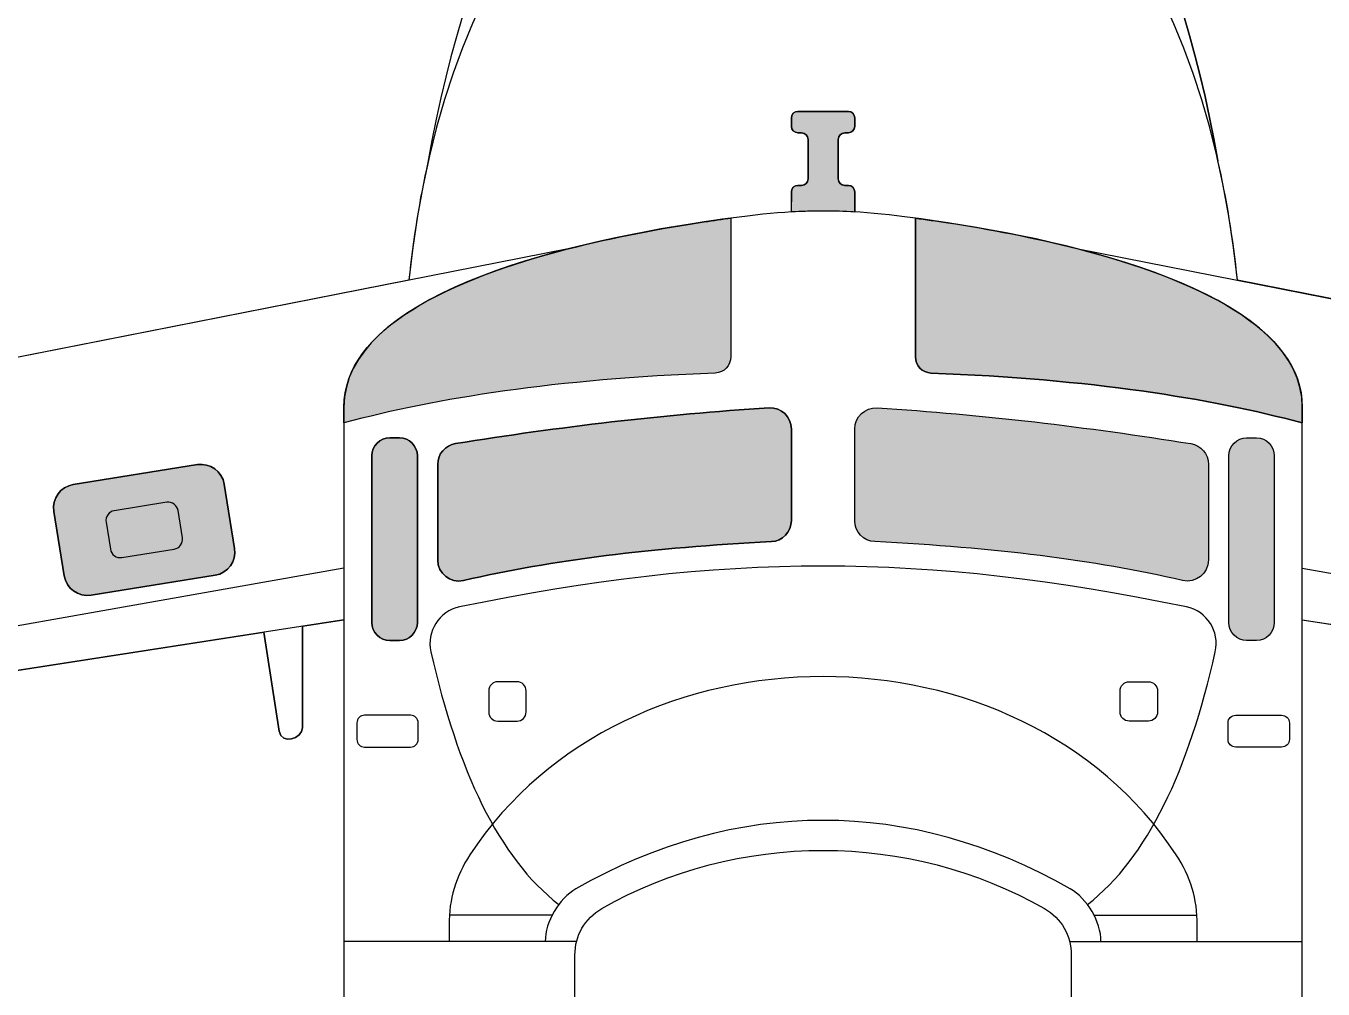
# Model space of a CAD drawing. Extents: x 65 to 351, y 40 to 244.
# Drawn here: x 252.7 to 265.45, y 200.02 to 209.49 of the extents above; entities that cross this region are included whole.
import ezdxf

# ---------------------------------------------------------------- set-up
doc = ezdxf.new("R2010")
doc.units = 0
doc.header["$MEASUREMENT"] = 0
doc.layers.add('4-VIEW', color=7, linetype='CONTINUOUS')
doc.layers.add('SOLIDS', color=7, linetype='CONTINUOUS')

msp = doc.modelspace()

# ---------------------------------------------------------------- hatches: boundary and pattern name
at = {"layer": 'SOLIDS'}
h = msp.add_hatch(color=252, dxfattribs=at)
edge = h.paths.add_edge_path()
edge.add_spline(control_points=[(260.224, 207.858), (260.224, 207.858), (260.224, 207.66), (260.224, 207.66), (260.437, 207.673), (260.636, 207.673), (260.847, 207.66), (260.847, 207.66), (260.847, 207.858), (260.847, 207.858), (260.847, 207.893), (260.819, 207.922), (260.784, 207.922), (260.784, 207.922), (260.748, 207.922), (260.748, 207.922), (260.712, 207.922), (260.684, 207.95), (260.684, 207.986), (260.684, 207.986), (260.684, 208.374), (260.684, 208.374), (260.684, 208.409), (260.712, 208.438), (260.748, 208.438), (260.748, 208.438), (260.784, 208.438), (260.784, 208.438), (260.819, 208.438), (260.847, 208.467), (260.847, 208.502), (260.847, 208.502), (260.847, 208.585), (260.847, 208.585), (260.847, 208.62), (260.819, 208.649), (260.784, 208.649), (260.784, 208.649), (260.288, 208.649), (260.288, 208.649), (260.253, 208.649), (260.224, 208.62), (260.224, 208.585), (260.224, 208.585), (260.224, 208.502), (260.224, 208.502), (260.224, 208.467), (260.253, 208.438), (260.288, 208.438), (260.288, 208.438), (260.324, 208.438), (260.324, 208.438), (260.359, 208.438), (260.388, 208.409), (260.388, 208.374), (260.388, 208.374), (260.388, 207.986), (260.388, 207.986), (260.388, 207.95), (260.359, 207.922), (260.324, 207.922), (260.324, 207.922), (260.288, 207.922), (260.288, 207.922), (260.253, 207.922), (260.224, 207.893), (260.224, 207.858)], knot_values=[0, 0, 0, 0, 1, 1, 1, 2, 2, 2, 3, 3, 3, 4, 4, 4, 5, 5, 5, 6, 6, 6, 7, 7, 7, 8, 8, 8, 9, 9, 9, 10, 10, 10, 11, 11, 11, 12, 12, 12, 13, 13, 13, 14, 14, 14, 15, 15, 15, 16, 16, 16, 17, 17, 17, 18, 18, 18, 19, 19, 19, 20, 20, 20, 21, 21, 21, 22, 22, 22, 22], degree=3, periodic=1)
h = msp.add_hatch(color=254, dxfattribs=at)
edge = h.paths.add_edge_path()
edge.add_spline(control_points=[(258.027, 207.297), (256.884, 207.003), (255.825, 206.517), (255.825, 205.742), (255.825, 205.742), (255.825, 205.588), (255.825, 205.588), (256.752, 205.832), (257.895, 206.016), (259.476, 206.077), (259.561, 206.081), (259.629, 206.151), (259.629, 206.237), (259.629, 206.237), (259.629, 207.6), (259.629, 207.6), (259.546, 207.589), (259.459, 207.576), (259.367, 207.563), (258.949, 207.5), (258.482, 207.414), (258.029, 207.297), (258.029, 207.297), (258.027, 207.297), (258.027, 207.297)], knot_values=[0, 0, 0, 0, 1, 1, 1, 2, 2, 2, 3, 3, 3, 4, 4, 4, 5, 5, 5, 6, 6, 6, 7, 7, 7, 8, 8, 8, 8], degree=3, periodic=1)
h = msp.add_hatch(color=254, dxfattribs=at)
edge = h.paths.add_edge_path()
edge.add_spline(control_points=[(261.443, 207.599), (261.443, 207.599), (261.443, 206.237), (261.443, 206.237), (261.443, 206.151), (261.511, 206.081), (261.596, 206.077), (263.177, 206.016), (264.32, 205.832), (265.247, 205.588), (265.247, 205.588), (265.247, 205.742), (265.247, 205.742), (265.247, 206.517), (264.186, 207.003), (263.043, 207.297), (262.61, 207.408), (262.166, 207.492), (261.763, 207.554), (261.649, 207.571), (261.543, 207.586), (261.443, 207.599)], knot_values=[0, 0, 0, 0, 1, 1, 1, 2, 2, 2, 3, 3, 3, 4, 4, 4, 5, 5, 5, 6, 6, 6, 7, 7, 7, 7], degree=3, periodic=1)
h = msp.add_hatch(color=254, dxfattribs=at)
edge = h.paths.add_edge_path()
edge.add_spline(control_points=[(256.922, 205.384), (256.821, 205.368), (256.747, 205.282), (256.747, 205.179), (256.747, 205.179), (256.747, 204.24), (256.747, 204.24), (256.747, 204.106), (256.871, 204.008), (257.001, 204.038), (257.876, 204.242), (258.853, 204.36), (260.028, 204.42), (260.137, 204.426), (260.224, 204.517), (260.224, 204.627), (260.224, 204.627), (260.224, 205.526), (260.224, 205.526), (260.224, 205.647), (260.125, 205.741), (260.004, 205.734), (258.965, 205.671), (257.939, 205.546), (256.922, 205.384)], knot_values=[0, 0, 0, 0, 1, 1, 1, 2, 2, 2, 3, 3, 3, 4, 4, 4, 5, 5, 5, 6, 6, 6, 7, 7, 7, 8, 8, 8, 8], degree=3, periodic=1)
h = msp.add_hatch(color=254, dxfattribs=at)
edge = h.paths.add_edge_path()
edge.add_spline(control_points=[(260.847, 205.526), (260.847, 205.526), (260.847, 204.627), (260.847, 204.627), (260.847, 204.517), (260.934, 204.426), (261.044, 204.42), (262.219, 204.36), (263.196, 204.242), (264.07, 204.038), (264.201, 204.008), (264.324, 204.106), (264.324, 204.24), (264.324, 204.24), (264.324, 205.179), (264.324, 205.179), (264.324, 205.282), (264.251, 205.368), (264.15, 205.384), (263.132, 205.546), (262.107, 205.671), (261.067, 205.734), (260.947, 205.741), (260.847, 205.647), (260.847, 205.526)], knot_values=[0, 0, 0, 0, 1, 1, 1, 2, 2, 2, 3, 3, 3, 4, 4, 4, 5, 5, 5, 6, 6, 6, 7, 7, 7, 8, 8, 8, 8], degree=3, periodic=1)
h = msp.add_hatch(color=254, dxfattribs=at)
edge = h.paths.add_edge_path()
edge.add_spline(control_points=[(256.099, 205.265), (256.099, 205.265), (256.099, 203.624), (256.099, 203.624), (256.099, 203.528), (256.178, 203.449), (256.275, 203.449), (256.275, 203.449), (256.372, 203.449), (256.372, 203.449), (256.468, 203.449), (256.547, 203.528), (256.547, 203.624), (256.547, 203.624), (256.547, 205.265), (256.547, 205.265), (256.547, 205.362), (256.468, 205.44), (256.372, 205.44), (256.372, 205.44), (256.275, 205.44), (256.275, 205.44), (256.178, 205.44), (256.099, 205.362), (256.099, 205.265)], knot_values=[0, 0, 0, 0, 1, 1, 1, 2, 2, 2, 3, 3, 3, 4, 4, 4, 5, 5, 5, 6, 6, 6, 7, 7, 7, 8, 8, 8, 8], degree=3, periodic=1)
h = msp.add_hatch(color=254, dxfattribs=at)
edge = h.paths.add_edge_path()
edge.add_spline(control_points=[(264.525, 205.265), (264.525, 205.265), (264.525, 203.624), (264.525, 203.624), (264.525, 203.528), (264.603, 203.449), (264.7, 203.449), (264.7, 203.449), (264.797, 203.449), (264.797, 203.449), (264.894, 203.449), (264.972, 203.528), (264.972, 203.624), (264.972, 203.624), (264.972, 205.265), (264.972, 205.265), (264.972, 205.362), (264.894, 205.44), (264.797, 205.44), (264.797, 205.44), (264.7, 205.44), (264.7, 205.44), (264.603, 205.44), (264.525, 205.362), (264.525, 205.265)], knot_values=[0, 0, 0, 0, 1, 1, 1, 2, 2, 2, 3, 3, 3, 4, 4, 4, 5, 5, 5, 6, 6, 6, 7, 7, 7, 8, 8, 8, 8], degree=3, periodic=1)
h = msp.add_hatch(color=252, dxfattribs=at)
edge = h.paths.add_edge_path()
edge.add_spline(control_points=[(253.164, 204.982), (253.038, 204.961), (252.953, 204.843), (252.973, 204.718), (252.973, 204.718), (253.074, 204.085), (253.074, 204.085), (253.095, 203.96), (253.213, 203.874), (253.339, 203.894), (253.339, 203.894), (254.559, 204.09), (254.559, 204.09), (254.684, 204.11), (254.77, 204.229), (254.75, 204.353), (254.75, 204.353), (254.648, 204.986), (254.648, 204.986), (254.628, 205.112), (254.509, 205.197), (254.384, 205.177), (254.384, 205.177), (253.164, 204.982), (253.164, 204.982)], knot_values=[0, 0, 0, 0, 1, 1, 1, 2, 2, 2, 3, 3, 3, 4, 4, 4, 5, 5, 5, 6, 6, 6, 7, 7, 7, 8, 8, 8, 8], degree=3, periodic=1)

# ---------------------------------------------------------------- linework, layer by layer
at = {"layer": '4-VIEW', "color": 250}
for points in [[(258.029, 207.297), (249.197, 205.559)], [(263.043, 207.297), (271.875, 205.559)], [(255.825, 204.158), (249.86, 203.103)], [(265.247, 204.158), (271.212, 203.103)], [(255.825, 203.652), (249.859, 202.727)], [(265.247, 203.652), (271.213, 202.727)], [(257.872, 200.749), (256.861, 200.749)], [(263.2, 200.749), (264.211, 200.749)], [(258.111, 200.491), (255.825, 200.491)], [(262.959, 200.491), (265.247, 200.491)]]:
    msp.add_lwpolyline(points, dxfattribs=at)
for points, knots in [([(259.536, 216.109), (259.536, 216.109), (259.479, 213.573), (259.479, 213.573), (259.476, 213.414), (259.407, 213.278), (259.281, 213.181), (257.949, 212.153), (257.058, 210.459), (256.65, 208.148)], [0, 0, 0, 0, 1, 1, 1, 2, 2, 2, 3, 3, 3, 3]), ([(261.536, 216.109), (261.536, 216.109), (261.592, 213.573), (261.592, 213.573), (261.596, 213.414), (261.664, 213.278), (261.791, 213.181), (263.122, 212.153), (264.011, 210.474), (264.418, 208.163)], [0, 0, 0, 0, 1, 1, 1, 2, 2, 2, 3, 3, 3, 3]), ([(260.847, 207.669), (260.847, 207.669), (260.847, 207.858), (260.847, 207.858), (260.847, 207.893), (260.819, 207.922), (260.784, 207.922), (260.784, 207.922), (260.748, 207.922), (260.748, 207.922), (260.712, 207.922), (260.684, 207.95), (260.684, 207.986), (260.684, 207.986), (260.684, 208.374), (260.684, 208.374), (260.684, 208.409), (260.712, 208.438), (260.748, 208.438), (260.748, 208.438), (260.784, 208.438), (260.784, 208.438), (260.819, 208.438), (260.847, 208.467), (260.847, 208.502), (260.847, 208.502), (260.847, 208.585), (260.847, 208.585), (260.847, 208.62), (260.819, 208.649), (260.784, 208.649), (260.784, 208.649), (260.288, 208.649), (260.288, 208.649), (260.253, 208.649), (260.224, 208.62), (260.224, 208.585), (260.224, 208.585), (260.224, 208.502), (260.224, 208.502), (260.224, 208.467), (260.253, 208.438), (260.288, 208.438), (260.288, 208.438), (260.324, 208.438), (260.324, 208.438), (260.359, 208.438), (260.388, 208.409), (260.388, 208.374), (260.388, 208.374), (260.388, 207.986), (260.388, 207.986), (260.388, 207.95), (260.359, 207.922), (260.324, 207.922), (260.324, 207.922), (260.288, 207.922), (260.288, 207.922), (260.253, 207.922), (260.224, 207.893), (260.224, 207.858), (260.224, 207.858), (260.223, 207.66), (260.223, 207.66)], [0, 0, 0, 0, 1, 1, 1, 2, 2, 2, 3, 3, 3, 4, 4, 4, 5, 5, 5, 6, 6, 6, 7, 7, 7, 8, 8, 8, 9, 9, 9, 10, 10, 10, 11, 11, 11, 12, 12, 12, 13, 13, 13, 14, 14, 14, 15, 15, 15, 16, 16, 16, 17, 17, 17, 18, 18, 18, 19, 19, 19, 20, 20, 20, 21, 21, 21, 21]), ([(261.288, 196.082), (261.288, 196.082), (263.177, 196.082), (263.177, 196.082), (264.317, 196.082), (265.247, 197.012), (265.247, 198.152), (265.247, 198.152), (265.247, 205.742), (265.247, 205.742), (265.247, 206.811), (263.231, 207.329), (261.763, 207.554), (260.778, 207.704), (260.349, 207.709), (259.367, 207.563), (257.894, 207.343), (255.825, 206.825), (255.825, 205.742), (255.825, 205.742), (255.825, 198.152), (255.825, 198.152), (255.825, 197.012), (256.754, 196.082), (257.895, 196.082), (257.895, 196.082), (259.784, 196.082), (259.784, 196.082)], [0, 0, 0, 0, 1, 1, 1, 2, 2, 2, 3, 3, 3, 4, 4, 4, 5, 5, 5, 6, 6, 6, 7, 7, 7, 8, 8, 8, 9, 9, 9, 9]), ([(259.629, 207.599), (259.629, 207.599), (259.629, 206.237), (259.629, 206.237), (259.629, 206.151), (259.561, 206.081), (259.476, 206.077), (257.895, 206.016), (256.752, 205.832), (255.825, 205.588)], [0, 0, 0, 0, 1, 1, 1, 2, 2, 2, 3, 3, 3, 3]), ([(261.443, 207.599), (261.443, 207.599), (261.443, 206.237), (261.443, 206.237), (261.443, 206.151), (261.511, 206.081), (261.596, 206.077), (263.177, 206.016), (264.32, 205.832), (265.247, 205.588)], [0, 0, 0, 0, 1, 1, 1, 2, 2, 2, 3, 3, 3, 3]), ([(260.028, 204.42), (258.853, 204.361), (257.876, 204.242), (257.001, 204.038), (256.871, 204.008), (256.747, 204.106), (256.747, 204.24), (256.747, 204.24), (256.747, 205.18), (256.747, 205.18), (256.747, 205.282), (256.821, 205.368), (256.922, 205.384), (257.939, 205.546), (258.965, 205.671), (260.004, 205.734), (260.125, 205.741), (260.224, 205.647), (260.224, 205.527), (260.224, 205.527), (260.224, 204.627), (260.224, 204.627), (260.224, 204.517), (260.137, 204.426), (260.028, 204.42), (260.028, 204.42), (260.028, 204.42), (260.028, 204.42)], [0, 0, 0, 0, 1, 1, 1, 2, 2, 2, 3, 3, 3, 4, 4, 4, 5, 5, 5, 6, 6, 6, 7, 7, 7, 8, 8, 8, 9, 9, 9, 9]), ([(261.044, 204.42), (262.219, 204.361), (263.196, 204.242), (264.07, 204.038), (264.201, 204.008), (264.324, 204.106), (264.324, 204.24), (264.324, 204.24), (264.324, 205.18), (264.324, 205.18), (264.324, 205.282), (264.251, 205.368), (264.15, 205.384), (263.132, 205.546), (262.107, 205.671), (261.067, 205.734), (260.947, 205.741), (260.847, 205.647), (260.847, 205.527), (260.847, 205.527), (260.847, 204.627), (260.847, 204.627), (260.847, 204.517), (260.934, 204.426), (261.044, 204.42), (261.044, 204.42), (261.044, 204.42), (261.044, 204.42)], [0, 0, 0, 0, 1, 1, 1, 2, 2, 2, 3, 3, 3, 4, 4, 4, 5, 5, 5, 6, 6, 6, 7, 7, 7, 8, 8, 8, 9, 9, 9, 9]), ([(256.372, 203.449), (256.372, 203.449), (256.275, 203.449), (256.275, 203.449), (256.178, 203.449), (256.099, 203.528), (256.099, 203.624), (256.099, 203.624), (256.099, 205.265), (256.099, 205.265), (256.099, 205.362), (256.178, 205.44), (256.275, 205.44), (256.275, 205.44), (256.372, 205.44), (256.372, 205.44), (256.468, 205.44), (256.547, 205.362), (256.547, 205.265), (256.547, 205.265), (256.547, 203.624), (256.547, 203.624), (256.547, 203.528), (256.468, 203.449), (256.372, 203.449), (256.372, 203.449), (256.372, 203.449), (256.372, 203.449)], [0, 0, 0, 0, 1, 1, 1, 2, 2, 2, 3, 3, 3, 4, 4, 4, 5, 5, 5, 6, 6, 6, 7, 7, 7, 8, 8, 8, 9, 9, 9, 9]), ([(264.7, 203.449), (264.7, 203.449), (264.797, 203.449), (264.797, 203.449), (264.894, 203.449), (264.972, 203.528), (264.972, 203.624), (264.972, 203.624), (264.972, 205.265), (264.972, 205.265), (264.972, 205.362), (264.894, 205.44), (264.797, 205.44), (264.797, 205.44), (264.7, 205.44), (264.7, 205.44), (264.603, 205.44), (264.525, 205.362), (264.525, 205.265), (264.525, 205.265), (264.525, 203.624), (264.525, 203.624), (264.525, 203.528), (264.603, 203.449), (264.7, 203.449), (264.7, 203.449), (264.7, 203.449), (264.7, 203.449)], [0, 0, 0, 0, 1, 1, 1, 2, 2, 2, 3, 3, 3, 4, 4, 4, 5, 5, 5, 6, 6, 6, 7, 7, 7, 8, 8, 8, 9, 9, 9, 9]), ([(254.559, 204.09), (254.559, 204.09), (253.339, 203.894), (253.339, 203.894), (253.213, 203.874), (253.095, 203.96), (253.074, 204.085), (253.074, 204.085), (252.973, 204.718), (252.973, 204.718), (252.953, 204.843), (253.038, 204.961), (253.164, 204.982), (253.164, 204.982), (254.384, 205.177), (254.384, 205.177), (254.509, 205.197), (254.628, 205.112), (254.648, 204.986), (254.648, 204.986), (254.75, 204.353), (254.75, 204.353), (254.77, 204.229), (254.684, 204.11), (254.559, 204.09), (254.559, 204.09), (254.559, 204.09), (254.559, 204.09)], [0, 0, 0, 0, 1, 1, 1, 2, 2, 2, 3, 3, 3, 4, 4, 4, 5, 5, 5, 6, 6, 6, 7, 7, 7, 8, 8, 8, 9, 9, 9, 9]), ([(254.156, 204.347), (254.156, 204.347), (253.64, 204.264), (253.64, 204.264), (253.588, 204.256), (253.537, 204.292), (253.529, 204.345), (253.529, 204.345), (253.486, 204.613), (253.486, 204.613), (253.477, 204.665), (253.514, 204.716), (253.566, 204.724), (253.566, 204.724), (254.083, 204.807), (254.083, 204.807), (254.135, 204.815), (254.185, 204.779), (254.194, 204.726), (254.194, 204.726), (254.237, 204.459), (254.237, 204.459), (254.245, 204.406), (254.209, 204.356), (254.156, 204.347), (254.156, 204.347), (254.156, 204.347), (254.156, 204.347)], [0, 0, 0, 0, 1, 1, 1, 2, 2, 2, 3, 3, 3, 4, 4, 4, 5, 5, 5, 6, 6, 6, 7, 7, 7, 8, 8, 8, 9, 9, 9, 9]), ([(263.135, 200.854), (263.727, 201.312), (264.13, 202.174), (264.392, 203.338), (264.437, 203.539), (264.311, 203.735), (264.109, 203.778), (261.548, 204.313), (259.524, 204.313), (256.962, 203.778), (256.76, 203.735), (256.634, 203.539), (256.68, 203.338), (256.942, 202.174), (257.346, 201.312), (257.937, 200.854)], [0, 0, 0, 0, 1, 1, 1, 2, 2, 2, 3, 3, 3, 4, 4, 4, 5, 5, 5, 5]), ([(264.215, 200.491), (264.215, 200.491), (264.215, 200.651), (264.215, 200.651), (264.215, 200.908), (264.148, 201.128), (264.007, 201.343), (262.471, 203.678), (258.601, 203.678), (257.064, 201.343), (256.924, 201.128), (256.858, 200.908), (256.858, 200.651), (256.858, 200.651), (256.858, 200.491), (256.858, 200.491)], [0, 0, 0, 0, 1, 1, 1, 2, 2, 2, 3, 3, 3, 4, 4, 4, 5, 5, 5, 5]), ([(255.416, 203.589), (255.416, 203.589), (255.416, 202.591), (255.416, 202.591), (255.416, 202.483), (255.209, 202.419), (255.188, 202.558), (255.188, 202.558), (255.037, 203.53), (255.037, 203.53)], [0, 0, 0, 0, 1, 1, 1, 2, 2, 2, 3, 3, 3, 3]), ([(257.527, 202.656), (257.527, 202.656), (257.337, 202.656), (257.337, 202.656), (257.288, 202.656), (257.248, 202.696), (257.248, 202.746), (257.248, 202.746), (257.248, 202.954), (257.248, 202.954), (257.248, 203.003), (257.288, 203.043), (257.337, 203.043), (257.337, 203.043), (257.527, 203.043), (257.527, 203.043), (257.576, 203.043), (257.616, 203.003), (257.616, 202.954), (257.616, 202.954), (257.616, 202.746), (257.616, 202.746), (257.616, 202.696), (257.576, 202.656), (257.527, 202.656), (257.527, 202.656), (257.527, 202.656), (257.527, 202.656)], [0, 0, 0, 0, 1, 1, 1, 2, 2, 2, 3, 3, 3, 4, 4, 4, 5, 5, 5, 6, 6, 6, 7, 7, 7, 8, 8, 8, 9, 9, 9, 9]), ([(263.545, 202.656), (263.545, 202.656), (263.734, 202.656), (263.734, 202.656), (263.784, 202.656), (263.824, 202.696), (263.824, 202.746), (263.824, 202.746), (263.824, 202.954), (263.824, 202.954), (263.824, 203.003), (263.784, 203.043), (263.734, 203.043), (263.734, 203.043), (263.545, 203.043), (263.545, 203.043), (263.496, 203.043), (263.455, 203.003), (263.455, 202.954), (263.455, 202.954), (263.455, 202.746), (263.455, 202.746), (263.455, 202.696), (263.496, 202.656), (263.545, 202.656), (263.545, 202.656), (263.545, 202.656), (263.545, 202.656)], [0, 0, 0, 0, 1, 1, 1, 2, 2, 2, 3, 3, 3, 4, 4, 4, 5, 5, 5, 6, 6, 6, 7, 7, 7, 8, 8, 8, 9, 9, 9, 9]), ([(256.479, 202.401), (256.479, 202.401), (256.028, 202.401), (256.028, 202.401), (255.986, 202.401), (255.952, 202.435), (255.952, 202.477), (255.952, 202.477), (255.952, 202.638), (255.952, 202.638), (255.952, 202.68), (255.986, 202.714), (256.028, 202.714), (256.028, 202.714), (256.479, 202.714), (256.479, 202.714), (256.52, 202.714), (256.555, 202.68), (256.555, 202.638), (256.555, 202.638), (256.555, 202.477), (256.555, 202.477), (256.555, 202.435), (256.52, 202.401), (256.479, 202.401), (256.479, 202.401), (256.479, 202.401), (256.479, 202.401)], [0, 0, 0, 0, 1, 1, 1, 2, 2, 2, 3, 3, 3, 4, 4, 4, 5, 5, 5, 6, 6, 6, 7, 7, 7, 8, 8, 8, 9, 9, 9, 9]), ([(264.593, 202.401), (264.593, 202.401), (265.044, 202.401), (265.044, 202.401), (265.086, 202.401), (265.12, 202.435), (265.12, 202.477), (265.12, 202.477), (265.12, 202.638), (265.12, 202.638), (265.12, 202.68), (265.086, 202.714), (265.044, 202.714), (265.044, 202.714), (264.593, 202.714), (264.593, 202.714), (264.551, 202.714), (264.517, 202.68), (264.517, 202.638), (264.517, 202.638), (264.517, 202.477), (264.517, 202.477), (264.517, 202.435), (264.551, 202.401), (264.593, 202.401), (264.593, 202.401), (264.593, 202.401), (264.593, 202.401)], [0, 0, 0, 0, 1, 1, 1, 2, 2, 2, 3, 3, 3, 4, 4, 4, 5, 5, 5, 6, 6, 6, 7, 7, 7, 8, 8, 8, 9, 9, 9, 9]), ([(263.268, 200.491), (263.268, 200.684), (263.134, 200.912), (262.966, 201.008), (261.396, 201.905), (259.676, 201.905), (258.106, 201.008), (257.938, 200.912), (257.804, 200.684), (257.804, 200.491)], [0, 0, 0, 0, 1, 1, 1, 2, 2, 2, 3, 3, 3, 3]), ([(262.727, 197.986), (262.887, 198.085), (262.976, 198.246), (262.976, 198.433), (262.976, 198.433), (262.976, 200.357), (262.976, 200.357), (262.976, 200.551), (262.879, 200.718), (262.711, 200.814), (261.377, 201.576), (259.694, 201.576), (258.36, 200.814), (258.193, 200.718), (258.096, 200.551), (258.096, 200.357), (258.096, 200.357), (258.096, 198.433), (258.096, 198.433), (258.096, 198.246), (258.185, 198.085), (258.345, 197.986), (259.586, 197.218), (261.486, 197.218), (262.727, 197.986), (262.727, 197.986), (262.727, 197.986), (262.727, 197.986)], [0, 0, 0, 0, 1, 1, 1, 2, 2, 2, 3, 3, 3, 4, 4, 4, 5, 5, 5, 6, 6, 6, 7, 7, 7, 8, 8, 8, 9, 9, 9, 9])]:
    msp.add_open_spline(points, degree=3, knots=knots, dxfattribs=at)
msp.add_open_spline([(264.61, 206.989), (263.887, 213.94), (257.186, 213.956), (256.463, 206.989)], degree=3, dxfattribs=at)
at = {"layer": 'SOLIDS'}
for points, knots in [([(234.885, 205.977), (234.885, 205.977), (242.568, 205.283), (242.568, 205.283), (242.565, 205.532), (243.14, 205.742), (244.305, 205.784), (244.394, 206.085), (244.553, 206.355), (244.764, 206.576), (244.995, 206.818), (245.288, 207.001), (245.617, 207.099), (245.792, 207.151), (245.977, 207.179), (246.169, 207.179), (246.169, 207.179), (246.995, 207.179), (246.995, 207.179), (247.171, 207.179), (247.34, 207.156), (247.5, 207.114), (248.19, 206.931), (248.704, 206.378), (248.867, 205.68), (248.867, 205.68), (249.775, 206.52), (249.775, 206.52), (249.816, 206.558), (249.877, 206.5), (249.844, 206.455), (249.844, 206.455), (249.197, 205.559), (249.197, 205.559), (249.197, 205.559), (256.463, 206.989), (256.463, 206.989), (256.505, 207.399), (256.569, 207.786), (256.65, 208.148), (257.058, 210.459), (257.949, 212.153), (259.281, 213.181), (259.375, 213.254), (259.438, 213.349), (259.465, 213.459), (259.473, 213.495), (259.478, 213.533), (259.479, 213.573), (259.479, 213.573), (259.491, 214.106), (259.491, 214.106), (259.491, 214.106), (259.536, 216.108), (259.536, 216.108), (259.457, 216.072), (259.366, 216.052), (259.263, 216.055), (259.263, 216.055), (240.129, 216.483), (240.129, 216.483), (240.129, 216.483), (239.739, 216.492), (239.739, 216.492), (238.958, 216.51), (238.945, 217.342), (239.75, 217.36), (239.75, 217.36), (240.129, 217.369), (240.129, 217.369), (240.129, 217.369), (259.305, 217.799), (259.305, 217.799), (259.405, 217.801), (259.495, 217.776), (259.573, 217.73), (259.573, 217.73), (259.588, 218.415), (259.588, 218.415), (259.588, 218.415), (259.639, 220.67), (259.639, 220.67), (259.639, 220.67), (259.822, 228.867), (259.822, 228.867), (259.822, 228.867), (259.857, 230.426), (259.857, 230.426), (259.857, 230.426), (259.885, 231.677), (259.885, 231.677), (259.891, 231.94), (259.953, 232.274), (260.124, 232.5), (260.199, 232.6), (260.283, 232.668), (260.369, 232.706), (260.369, 232.706), (260.369, 233.183), (260.369, 233.183), (260.369, 233.236), (260.412, 233.279), (260.465, 233.279), (260.465, 233.279), (260.607, 233.279), (260.607, 233.279), (260.659, 233.279), (260.703, 233.236), (260.703, 233.183), (260.703, 233.183), (260.703, 232.705), (260.703, 232.705), (260.805, 232.661), (260.901, 232.575), (260.981, 232.452), (261.127, 232.228), (261.181, 231.922), (261.187, 231.677), (261.187, 231.677), (261.214, 230.426), (261.214, 230.426), (261.214, 230.426), (261.249, 228.867), (261.249, 228.867), (261.249, 228.867), (261.433, 220.67), (261.433, 220.67), (261.433, 220.67), (261.483, 218.415), (261.483, 218.415), (261.483, 218.415), (261.499, 217.73), (261.499, 217.73), (261.577, 217.776), (261.666, 217.801), (261.767, 217.799), (261.767, 217.799), (280.942, 217.369), (280.942, 217.369), (280.942, 217.369), (281.322, 217.36), (281.322, 217.36), (282.127, 217.342), (282.114, 216.51), (281.332, 216.492), (281.332, 216.492), (280.942, 216.483), (280.942, 216.483), (280.942, 216.483), (261.809, 216.055), (261.809, 216.055), (261.706, 216.052), (261.615, 216.072), (261.536, 216.109), (261.536, 216.109), (261.581, 214.106), (261.581, 214.106), (261.581, 214.106), (261.592, 213.573), (261.592, 213.573), (261.593, 213.533), (261.598, 213.495), (261.607, 213.459), (261.634, 213.349), (261.696, 213.254), (261.791, 213.181), (263.122, 212.153), (264.011, 210.474), (264.418, 208.163), (264.502, 207.796), (264.566, 207.405), (264.61, 206.989), (264.61, 206.989), (271.875, 205.559), (271.875, 205.559), (271.875, 205.559), (271.228, 206.455), (271.228, 206.455), (271.195, 206.5), (271.256, 206.558), (271.297, 206.52), (271.297, 206.52), (272.205, 205.68), (272.205, 205.68), (272.368, 206.379), (272.882, 206.931), (273.572, 207.114), (273.732, 207.156), (273.901, 207.179), (274.077, 207.179), (274.077, 207.179), (274.902, 207.179), (274.902, 207.179), (275.094, 207.179), (275.279, 207.151), (275.455, 207.099), (275.784, 207.001), (276.077, 206.818), (276.308, 206.576), (276.519, 206.355), (276.678, 206.085), (276.767, 205.784), (277.932, 205.742), (278.506, 205.532), (278.504, 205.283), (278.504, 205.283), (286.187, 205.977), (286.187, 205.977), (286.187, 205.977), (286.071, 207.091), (286.071, 207.091), (286.064, 207.165), (286.119, 207.232), (286.192, 207.239), (286.192, 207.239), (286.237, 207.244), (286.237, 207.244), (286.312, 207.252), (286.378, 207.197), (286.386, 207.123), (286.386, 207.123), (286.502, 206.005), (286.502, 206.005), (286.502, 206.005), (316.579, 208.719), (316.579, 208.719), (316.579, 208.719), (317.171, 208.773), (317.171, 208.773), (319.009, 208.939), (319.14, 207.928), (317.276, 207.689), (317.276, 207.689), (316.72, 207.618), (316.72, 207.618), (316.72, 207.618), (316.587, 207.601), (316.587, 207.601), (316.587, 207.601), (316.719, 206.417), (316.719, 206.417), (316.726, 206.364), (316.686, 206.316), (316.633, 206.311), (316.633, 206.311), (316.564, 206.306), (316.564, 206.306), (316.513, 206.301), (316.467, 206.338), (316.461, 206.389), (316.461, 206.389), (316.312, 207.566), (316.312, 207.566), (316.312, 207.566), (306.59, 206.322), (306.59, 206.322), (306.59, 206.322), (306.754, 205.091), (306.754, 205.091), (306.762, 205.038), (306.721, 204.989), (306.667, 204.985), (306.667, 204.985), (306.598, 204.979), (306.598, 204.979), (306.547, 204.975), (306.503, 205.012), (306.496, 205.063), (306.496, 205.063), (306.315, 206.287), (306.315, 206.287), (306.315, 206.287), (300.285, 205.516), (300.285, 205.516), (300.285, 205.516), (300.449, 204.094), (300.449, 204.094), (300.456, 204.04), (300.416, 203.992), (300.361, 203.988), (300.361, 203.988), (300.293, 203.982), (300.293, 203.982), (300.242, 203.978), (300.197, 204.014), (300.19, 204.065), (300.19, 204.065), (300.01, 205.481), (300.01, 205.481), (300.01, 205.481), (292.007, 204.457), (292.007, 204.457), (292.007, 204.457), (292.171, 203.035), (292.171, 203.035), (292.177, 202.981), (292.138, 202.933), (292.083, 202.929), (292.083, 202.929), (292.015, 202.923), (292.015, 202.923), (291.964, 202.919), (291.919, 202.956), (291.913, 203.006), (291.913, 203.006), (291.731, 204.422), (291.731, 204.422), (291.731, 204.422), (287.001, 203.818), (287.001, 203.818), (287.001, 203.818), (287.165, 202.315), (287.165, 202.315), (287.171, 202.261), (287.132, 202.213), (287.078, 202.209), (287.078, 202.209), (287.01, 202.203), (287.01, 202.203), (286.959, 202.199), (286.914, 202.236), (286.907, 202.287), (286.907, 202.287), (286.767, 203.243), (286.767, 203.243), (286.747, 203.202), (286.707, 203.172), (286.658, 203.167), (286.658, 203.167), (286.614, 203.162), (286.614, 203.162), (286.54, 203.154), (286.473, 203.208), (286.465, 203.283), (286.465, 203.283), (286.418, 203.743), (286.418, 203.743), (286.418, 203.743), (278.705, 202.756), (278.705, 202.756), (278.705, 202.756), (278.869, 201.334), (278.869, 201.334), (278.875, 201.28), (278.836, 201.232), (278.781, 201.228), (278.781, 201.228), (278.713, 201.222), (278.713, 201.222), (278.662, 201.218), (278.617, 201.255), (278.61, 201.305), (278.61, 201.305), (278.43, 202.721), (278.43, 202.721), (278.43, 202.721), (278.334, 202.709), (278.334, 202.709), (278.343, 202.576), (278.063, 202.425), (277.406, 202.295), (277.347, 201.836), (277.193, 201.405), (276.956, 201.03), (276.956, 201.03), (277.858, 199.861), (277.858, 199.861), (277.891, 199.817), (277.828, 199.757), (277.789, 199.795), (277.789, 199.795), (276.777, 200.778), (276.777, 200.778), (276.743, 200.734), (276.707, 200.692), (276.67, 200.651), (276.545, 200.51), (276.405, 200.382), (276.251, 200.267), (276.566, 199.304), (276.467, 198.66), (276.127, 198.202), (276.092, 198.154), (276.024, 198.149), (275.982, 198.191), (275.982, 198.191), (275.921, 198.252), (275.921, 198.252), (275.896, 198.279), (275.886, 198.315), (275.898, 198.35), (275.89, 198.977), (275.843, 199.551), (275.652, 199.925), (275.322, 199.786), (274.95, 199.699), (274.541, 199.677), (274.541, 199.677), (273.712, 199.727), (273.712, 199.727), (273.228, 199.815), (272.812, 200.005), (272.465, 200.266), (272.273, 199.892), (272.332, 199.311), (272.324, 198.684), (272.335, 198.649), (272.326, 198.613), (272.3, 198.587), (272.3, 198.587), (272.239, 198.526), (272.239, 198.526), (272.197, 198.484), (272.129, 198.489), (272.094, 198.536), (271.754, 198.994), (271.627, 199.809), (271.943, 200.773), (271.917, 200.805), (271.892, 200.837), (271.867, 200.87), (271.471, 201.405), (271.25, 202.063), (271.213, 202.727), (271.213, 202.727), (266.035, 203.53), (266.035, 203.53), (266.035, 203.53), (265.884, 202.558), (265.884, 202.558), (265.862, 202.419), (265.655, 202.483), (265.655, 202.591), (265.655, 202.591), (265.655, 203.589), (265.655, 203.589), (265.655, 203.589), (265.247, 203.652), (265.247, 203.652), (265.247, 203.652), (265.247, 200.491), (265.247, 200.491), (265.247, 200.491), (265.247, 199.395), (265.247, 199.395), (265.247, 199.395), (265.247, 198.152), (265.247, 198.152), (265.247, 197.938), (265.214, 197.731), (265.154, 197.537), (265.154, 197.537), (265.154, 196.873), (265.154, 196.873), (265.154, 196.803), (265.097, 196.745), (265.027, 196.745), (265.027, 196.745), (264.694, 196.745), (264.694, 196.745), (264.315, 196.338), (263.775, 196.082), (263.177, 196.082), (263.177, 196.082), (262.952, 196.082), (262.952, 196.082), (262.952, 196.082), (261.288, 196.082), (261.288, 196.082), (261.288, 196.082), (261.288, 195.107), (261.288, 195.107), (261.288, 194.923), (261.138, 194.772), (260.954, 194.772), (260.954, 194.772), (260.888, 194.772), (260.888, 194.772), (260.888, 194.772), (260.888, 194.221), (260.888, 194.221), (260.888, 194.15), (260.83, 194.093), (260.76, 194.093), (260.76, 194.093), (260.76, 193.44), (260.76, 193.44), (260.76, 193.44), (260.946, 193.44), (260.946, 193.44), (260.946, 193.44), (260.946, 194.04), (260.946, 194.04), (260.946, 194.249), (261.116, 194.419), (261.325, 194.419), (261.325, 194.419), (261.546, 194.419), (261.546, 194.419), (261.755, 194.419), (261.926, 194.249), (261.926, 194.04), (261.926, 194.04), (261.926, 192.007), (261.926, 192.007), (261.926, 191.798), (261.755, 191.627), (261.546, 191.627), (261.546, 191.627), (261.325, 191.627), (261.325, 191.627), (261.116, 191.627), (260.946, 191.798), (260.946, 192.007), (260.946, 192.007), (260.946, 192.781), (260.946, 192.781), (260.946, 192.781), (260.126, 192.781), (260.126, 192.781), (260.126, 192.781), (260.126, 192.007), (260.126, 192.007), (260.126, 191.798), (259.955, 191.627), (259.746, 191.627), (259.746, 191.627), (259.526, 191.627), (259.526, 191.627), (259.317, 191.627), (259.146, 191.798), (259.146, 192.007), (259.146, 192.007), (259.146, 194.04), (259.146, 194.04), (259.146, 194.249), (259.317, 194.419), (259.526, 194.419), (259.526, 194.419), (259.746, 194.419), (259.746, 194.419), (259.955, 194.419), (260.126, 194.249), (260.126, 194.04), (260.126, 194.04), (260.126, 193.44), (260.126, 193.44), (260.126, 193.44), (260.311, 193.44), (260.311, 193.44), (260.311, 193.44), (260.311, 194.093), (260.311, 194.093), (260.241, 194.093), (260.184, 194.15), (260.184, 194.221), (260.184, 194.221), (260.184, 194.772), (260.184, 194.772), (260.184, 194.772), (260.118, 194.772), (260.118, 194.772), (259.934, 194.772), (259.784, 194.923), (259.784, 195.107), (259.784, 195.107), (259.784, 196.082), (259.784, 196.082), (259.784, 196.082), (258.12, 196.082), (258.12, 196.082), (258.12, 196.082), (257.895, 196.082), (257.895, 196.082), (257.297, 196.082), (256.757, 196.338), (256.378, 196.745), (256.378, 196.745), (256.045, 196.745), (256.045, 196.745), (255.975, 196.745), (255.918, 196.803), (255.918, 196.873), (255.918, 196.873), (255.918, 197.537), (255.918, 197.537), (255.857, 197.731), (255.825, 197.938), (255.825, 198.152), (255.825, 198.152), (255.825, 199.395), (255.825, 199.395), (255.825, 199.395), (255.825, 200.491), (255.825, 200.491), (255.825, 200.491), (255.825, 203.652), (255.825, 203.652), (255.825, 203.652), (255.416, 203.589), (255.416, 203.589), (255.416, 203.589), (255.416, 202.591), (255.416, 202.591), (255.416, 202.483), (255.209, 202.419), (255.188, 202.558), (255.188, 202.558), (255.037, 203.53), (255.037, 203.53), (255.037, 203.53), (249.859, 202.727), (249.859, 202.727), (249.822, 202.063), (249.601, 201.405), (249.204, 200.87), (249.18, 200.837), (249.155, 200.805), (249.129, 200.773), (249.444, 199.809), (249.318, 198.994), (248.977, 198.536), (248.943, 198.489), (248.875, 198.484), (248.833, 198.526), (248.833, 198.526), (248.772, 198.587), (248.772, 198.587), (248.746, 198.613), (248.737, 198.649), (248.748, 198.684), (248.74, 199.311), (248.798, 199.892), (248.607, 200.266), (248.26, 200.005), (247.843, 199.815), (247.359, 199.727), (247.359, 199.727), (247.083, 199.688), (247.083, 199.688), (247.083, 199.688), (246.531, 199.677), (246.531, 199.677), (246.122, 199.699), (245.75, 199.785), (245.42, 199.925), (245.229, 199.551), (245.182, 198.977), (245.174, 198.35), (245.186, 198.315), (245.176, 198.279), (245.151, 198.252), (245.151, 198.252), (245.09, 198.191), (245.09, 198.191), (245.048, 198.149), (244.98, 198.154), (244.945, 198.202), (244.604, 198.66), (244.505, 199.304), (244.821, 200.267), (244.667, 200.382), (244.527, 200.51), (244.401, 200.651), (244.364, 200.692), (244.329, 200.734), (244.294, 200.778), (244.294, 200.778), (243.283, 199.795), (243.283, 199.795), (243.243, 199.757), (243.18, 199.817), (243.214, 199.861), (243.214, 199.861), (244.116, 201.03), (244.116, 201.03), (243.878, 201.405), (243.725, 201.836), (243.665, 202.295), (243.009, 202.425), (242.729, 202.576), (242.738, 202.709), (242.738, 202.709), (242.642, 202.721), (242.642, 202.721), (242.642, 202.721), (242.462, 201.305), (242.462, 201.305), (242.455, 201.255), (242.41, 201.218), (242.359, 201.222), (242.359, 201.222), (242.291, 201.228), (242.291, 201.228), (242.236, 201.232), (242.197, 201.28), (242.203, 201.334), (242.203, 201.334), (242.367, 202.756), (242.367, 202.756), (242.367, 202.756), (234.654, 203.743), (234.654, 203.743), (234.654, 203.743), (234.607, 203.283), (234.607, 203.283), (234.599, 203.208), (234.532, 203.154), (234.457, 203.162), (234.457, 203.162), (234.413, 203.167), (234.413, 203.167), (234.365, 203.172), (234.325, 203.202), (234.305, 203.243), (234.305, 203.243), (234.165, 202.287), (234.165, 202.287), (234.158, 202.236), (234.113, 202.199), (234.062, 202.203), (234.062, 202.203), (233.994, 202.209), (233.994, 202.209), (233.94, 202.213), (233.901, 202.261), (233.906, 202.315), (233.906, 202.315), (234.071, 203.818), (234.071, 203.818), (234.071, 203.818), (229.341, 204.422), (229.341, 204.422), (229.341, 204.422), (229.159, 203.006), (229.159, 203.006), (229.153, 202.956), (229.108, 202.919), (229.056, 202.923), (229.056, 202.923), (228.988, 202.929), (228.988, 202.929), (228.934, 202.933), (228.895, 202.981), (228.901, 203.035), (228.901, 203.035), (229.065, 204.457), (229.065, 204.457), (229.065, 204.457), (221.062, 205.481), (221.062, 205.481), (221.062, 205.481), (220.881, 204.065), (220.881, 204.065), (220.875, 204.014), (220.83, 203.978), (220.778, 203.982), (220.778, 203.982), (220.71, 203.988), (220.71, 203.988), (220.656, 203.992), (220.616, 204.04), (220.623, 204.094), (220.623, 204.094), (220.787, 205.516), (220.787, 205.516), (220.787, 205.516), (214.757, 206.287), (214.757, 206.287), (214.757, 206.287), (214.576, 205.063), (214.576, 205.063), (214.569, 205.012), (214.524, 204.975), (214.473, 204.979), (214.473, 204.979), (214.405, 204.985), (214.405, 204.985), (214.351, 204.989), (214.31, 205.038), (214.317, 205.091), (214.317, 205.091), (214.482, 206.322), (214.482, 206.322), (214.482, 206.322), (204.76, 207.566), (204.76, 207.566), (204.76, 207.566), (204.611, 206.389), (204.611, 206.389), (204.604, 206.338), (204.559, 206.301), (204.508, 206.306), (204.508, 206.306), (204.44, 206.311), (204.44, 206.311), (204.386, 206.316), (204.347, 206.364), (204.353, 206.417), (204.353, 206.417), (204.485, 207.601), (204.485, 207.601), (204.485, 207.601), (204.352, 207.618), (204.352, 207.618), (204.352, 207.618), (203.796, 207.689), (203.796, 207.689), (201.932, 207.928), (202.062, 208.939), (203.901, 208.773), (203.901, 208.773), (204.493, 208.719), (204.493, 208.719), (204.493, 208.719), (234.57, 206.005), (234.57, 206.005), (234.57, 206.005), (234.686, 207.123), (234.686, 207.123), (234.694, 207.197), (234.761, 207.252), (234.835, 207.244), (234.835, 207.244), (234.88, 207.239), (234.88, 207.239), (234.953, 207.232), (235.008, 207.165), (235, 207.091), (235, 207.091), (234.885, 205.977), (234.885, 205.977)], [0, 0, 0, 0, 1, 1, 1, 2, 2, 2, 3, 3, 3, 4, 4, 4, 5, 5, 5, 6, 6, 6, 7, 7, 7, 8, 8, 8, 9, 9, 9, 10, 10, 10, 11, 11, 11, 12, 12, 12, 13, 13, 13, 14, 14, 14, 15, 15, 15, 16, 16, 16, 17, 17, 17, 18, 18, 18, 19, 19, 19, 20, 20, 20, 21, 21, 21, 22, 22, 22, 23, 23, 23, 24, 24, 24, 25, 25, 25, 26, 26, 26, 27, 27, 27, 28, 28, 28, 29, 29, 29, 30, 30, 30, 31, 31, 31, 32, 32, 32, 33, 33, 33, 34, 34, 34, 35, 35, 35, 36, 36, 36, 37, 37, 37, 38, 38, 38, 39, 39, 39, 40, 40, 40, 41, 41, 41, 42, 42, 42, 43, 43, 43, 44, 44, 44, 45, 45, 45, 46, 46, 46, 47, 47, 47, 48, 48, 48, 49, 49, 49, 50, 50, 50, 51, 51, 51, 52, 52, 52, 53, 53, 53, 54, 54, 54, 55, 55, 55, 56, 56, 56, 57, 57, 57, 58, 58, 58, 59, 59, 59, 60, 60, 60, 61, 61, 61, 62, 62, 62, 63, 63, 63, 64, 64, 64, 65, 65, 65, 66, 66, 66, 67, 67, 67, 68, 68, 68, 69, 69, 69, 70, 70, 70, 71, 71, 71, 72, 72, 72, 73, 73, 73, 74, 74, 74, 75, 75, 75, 76, 76, 76, 77, 77, 77, 78, 78, 78, 79, 79, 79, 80, 80, 80, 81, 81, 81, 82, 82, 82, 83, 83, 83, 84, 84, 84, 85, 85, 85, 86, 86, 86, 87, 87, 87, 88, 88, 88, 89, 89, 89, 90, 90, 90, 91, 91, 91, 92, 92, 92, 93, 93, 93, 94, 94, 94, 95, 95, 95, 96, 96, 96, 97, 97, 97, 98, 98, 98, 99, 99, 99, 100, 100, 100, 101, 101, 101, 102, 102, 102, 103, 103, 103, 104, 104, 104, 105, 105, 105, 106, 106, 106, 107, 107, 107, 108, 108, 108, 109, 109, 109, 110, 110, 110, 111, 111, 111, 112, 112, 112, 113, 113, 113, 114, 114, 114, 115, 115, 115, 116, 116, 116, 117, 117, 117, 118, 118, 118, 119, 119, 119, 120, 120, 120, 121, 121, 121, 122, 122, 122, 123, 123, 123, 124, 124, 124, 125, 125, 125, 126, 126, 126, 127, 127, 127, 128, 128, 128, 129, 129, 129, 130, 130, 130, 131, 131, 131, 132, 132, 132, 133, 133, 133, 134, 134, 134, 135, 135, 135, 136, 136, 136, 137, 137, 137, 138, 138, 138, 139, 139, 139, 140, 140, 140, 141, 141, 141, 142, 142, 142, 143, 143, 143, 144, 144, 144, 145, 145, 145, 146, 146, 146, 147, 147, 147, 148, 148, 148, 149, 149, 149, 150, 150, 150, 151, 151, 151, 152, 152, 152, 153, 153, 153, 154, 154, 154, 155, 155, 155, 156, 156, 156, 157, 157, 157, 158, 158, 158, 159, 159, 159, 160, 160, 160, 161, 161, 161, 162, 162, 162, 163, 163, 163, 164, 164, 164, 165, 165, 165, 166, 166, 166, 167, 167, 167, 168, 168, 168, 169, 169, 169, 170, 170, 170, 171, 171, 171, 172, 172, 172, 173, 173, 173, 174, 174, 174, 175, 175, 175, 176, 176, 176, 177, 177, 177, 178, 178, 178, 179, 179, 179, 180, 180, 180, 181, 181, 181, 182, 182, 182, 183, 183, 183, 184, 184, 184, 185, 185, 185, 186, 186, 186, 187, 187, 187, 188, 188, 188, 189, 189, 189, 190, 190, 190, 191, 191, 191, 192, 192, 192, 193, 193, 193, 194, 194, 194, 195, 195, 195, 196, 196, 196, 197, 197, 197, 198, 198, 198, 199, 199, 199, 200, 200, 200, 201, 201, 201, 202, 202, 202, 203, 203, 203, 204, 204, 204, 205, 205, 205, 206, 206, 206, 207, 207, 207, 208, 208, 208, 209, 209, 209, 210, 210, 210, 211, 211, 211, 212, 212, 212, 213, 213, 213, 214, 214, 214, 215, 215, 215, 216, 216, 216, 217, 217, 217, 218, 218, 218, 219, 219, 219, 220, 220, 220, 221, 221, 221, 222, 222, 222, 223, 223, 223, 224, 224, 224, 225, 225, 225, 226, 226, 226, 227, 227, 227, 228, 228, 228, 229, 229, 229, 230, 230, 230, 231, 231, 231, 232, 232, 232, 233, 233, 233, 234, 234, 234, 235, 235, 235, 236, 236, 236, 237, 237, 237, 238, 238, 238, 239, 239, 239, 240, 240, 240, 241, 241, 241, 242, 242, 242, 243, 243, 243, 244, 244, 244, 245, 245, 245, 246, 246, 246, 247, 247, 247, 248, 248, 248, 249, 249, 249, 250, 250, 250, 251, 251, 251, 252, 252, 252, 253, 253, 253, 254, 254, 254, 255, 255, 255, 256, 256, 256, 257, 257, 257, 258, 258, 258, 259, 259, 259, 260, 260, 260, 261, 261, 261, 262, 262, 262, 263, 263, 263, 264, 264, 264, 265, 265, 265, 266, 266, 266, 267, 267, 267, 268, 268, 268, 269, 269, 269, 270, 270, 270, 271, 271, 271, 272, 272, 272, 273, 273, 273, 274, 274, 274, 275, 275, 275, 276, 276, 276, 277, 277, 277, 277]), ([(260.224, 207.858), (260.224, 207.858), (260.224, 207.66), (260.224, 207.66), (260.437, 207.673), (260.636, 207.673), (260.847, 207.66), (260.847, 207.66), (260.847, 207.858), (260.847, 207.858), (260.847, 207.893), (260.819, 207.922), (260.784, 207.922), (260.784, 207.922), (260.748, 207.922), (260.748, 207.922), (260.712, 207.922), (260.684, 207.95), (260.684, 207.986), (260.684, 207.986), (260.684, 208.374), (260.684, 208.374), (260.684, 208.409), (260.712, 208.438), (260.748, 208.438), (260.748, 208.438), (260.784, 208.438), (260.784, 208.438), (260.819, 208.438), (260.847, 208.467), (260.847, 208.502), (260.847, 208.502), (260.847, 208.585), (260.847, 208.585), (260.847, 208.62), (260.819, 208.649), (260.784, 208.649), (260.784, 208.649), (260.288, 208.649), (260.288, 208.649), (260.253, 208.649), (260.224, 208.62), (260.224, 208.585), (260.224, 208.585), (260.224, 208.502), (260.224, 208.502), (260.224, 208.467), (260.253, 208.438), (260.288, 208.438), (260.288, 208.438), (260.324, 208.438), (260.324, 208.438), (260.359, 208.438), (260.388, 208.409), (260.388, 208.374), (260.388, 208.374), (260.388, 207.986), (260.388, 207.986), (260.388, 207.95), (260.359, 207.922), (260.324, 207.922), (260.324, 207.922), (260.288, 207.922), (260.288, 207.922), (260.253, 207.922), (260.224, 207.893), (260.224, 207.858)], [0, 0, 0, 0, 1, 1, 1, 2, 2, 2, 3, 3, 3, 4, 4, 4, 5, 5, 5, 6, 6, 6, 7, 7, 7, 8, 8, 8, 9, 9, 9, 10, 10, 10, 11, 11, 11, 12, 12, 12, 13, 13, 13, 14, 14, 14, 15, 15, 15, 16, 16, 16, 17, 17, 17, 18, 18, 18, 19, 19, 19, 20, 20, 20, 21, 21, 21, 22, 22, 22, 22]), ([(258.027, 207.297), (256.884, 207.003), (255.825, 206.517), (255.825, 205.742), (255.825, 205.742), (255.825, 205.588), (255.825, 205.588), (256.752, 205.832), (257.895, 206.016), (259.476, 206.077), (259.561, 206.081), (259.629, 206.151), (259.629, 206.237), (259.629, 206.237), (259.629, 207.6), (259.629, 207.6), (259.546, 207.589), (259.459, 207.576), (259.367, 207.563), (258.949, 207.5), (258.482, 207.414), (258.029, 207.297), (258.029, 207.297), (258.027, 207.297), (258.027, 207.297)], [0, 0, 0, 0, 1, 1, 1, 2, 2, 2, 3, 3, 3, 4, 4, 4, 5, 5, 5, 6, 6, 6, 7, 7, 7, 8, 8, 8, 8]), ([(261.443, 207.599), (261.443, 207.599), (261.443, 206.237), (261.443, 206.237), (261.443, 206.151), (261.511, 206.081), (261.596, 206.077), (263.177, 206.016), (264.32, 205.832), (265.247, 205.588), (265.247, 205.588), (265.247, 205.742), (265.247, 205.742), (265.247, 206.517), (264.186, 207.003), (263.043, 207.297), (262.61, 207.408), (262.166, 207.492), (261.763, 207.554), (261.649, 207.571), (261.543, 207.586), (261.443, 207.599)], [0, 0, 0, 0, 1, 1, 1, 2, 2, 2, 3, 3, 3, 4, 4, 4, 5, 5, 5, 6, 6, 6, 7, 7, 7, 7]), ([(256.922, 205.384), (256.821, 205.368), (256.747, 205.282), (256.747, 205.179), (256.747, 205.179), (256.747, 204.24), (256.747, 204.24), (256.747, 204.106), (256.871, 204.008), (257.001, 204.038), (257.876, 204.242), (258.853, 204.36), (260.028, 204.42), (260.137, 204.426), (260.224, 204.517), (260.224, 204.627), (260.224, 204.627), (260.224, 205.526), (260.224, 205.526), (260.224, 205.647), (260.125, 205.741), (260.004, 205.734), (258.965, 205.671), (257.939, 205.546), (256.922, 205.384)], [0, 0, 0, 0, 1, 1, 1, 2, 2, 2, 3, 3, 3, 4, 4, 4, 5, 5, 5, 6, 6, 6, 7, 7, 7, 8, 8, 8, 8]), ([(260.847, 205.526), (260.847, 205.526), (260.847, 204.627), (260.847, 204.627), (260.847, 204.517), (260.934, 204.426), (261.044, 204.42), (262.219, 204.36), (263.196, 204.242), (264.07, 204.038), (264.201, 204.008), (264.324, 204.106), (264.324, 204.24), (264.324, 204.24), (264.324, 205.179), (264.324, 205.179), (264.324, 205.282), (264.251, 205.368), (264.15, 205.384), (263.132, 205.546), (262.107, 205.671), (261.067, 205.734), (260.947, 205.741), (260.847, 205.647), (260.847, 205.526)], [0, 0, 0, 0, 1, 1, 1, 2, 2, 2, 3, 3, 3, 4, 4, 4, 5, 5, 5, 6, 6, 6, 7, 7, 7, 8, 8, 8, 8]), ([(256.099, 205.265), (256.099, 205.265), (256.099, 203.624), (256.099, 203.624), (256.099, 203.528), (256.178, 203.449), (256.275, 203.449), (256.275, 203.449), (256.372, 203.449), (256.372, 203.449), (256.468, 203.449), (256.547, 203.528), (256.547, 203.624), (256.547, 203.624), (256.547, 205.265), (256.547, 205.265), (256.547, 205.362), (256.468, 205.44), (256.372, 205.44), (256.372, 205.44), (256.275, 205.44), (256.275, 205.44), (256.178, 205.44), (256.099, 205.362), (256.099, 205.265)], [0, 0, 0, 0, 1, 1, 1, 2, 2, 2, 3, 3, 3, 4, 4, 4, 5, 5, 5, 6, 6, 6, 7, 7, 7, 8, 8, 8, 8]), ([(264.525, 205.265), (264.525, 205.265), (264.525, 203.624), (264.525, 203.624), (264.525, 203.528), (264.603, 203.449), (264.7, 203.449), (264.7, 203.449), (264.797, 203.449), (264.797, 203.449), (264.894, 203.449), (264.972, 203.528), (264.972, 203.624), (264.972, 203.624), (264.972, 205.265), (264.972, 205.265), (264.972, 205.362), (264.894, 205.44), (264.797, 205.44), (264.797, 205.44), (264.7, 205.44), (264.7, 205.44), (264.603, 205.44), (264.525, 205.362), (264.525, 205.265)], [0, 0, 0, 0, 1, 1, 1, 2, 2, 2, 3, 3, 3, 4, 4, 4, 5, 5, 5, 6, 6, 6, 7, 7, 7, 8, 8, 8, 8]), ([(253.164, 204.982), (253.038, 204.961), (252.953, 204.843), (252.973, 204.718), (252.973, 204.718), (253.074, 204.085), (253.074, 204.085), (253.095, 203.96), (253.213, 203.874), (253.339, 203.894), (253.339, 203.894), (254.559, 204.09), (254.559, 204.09), (254.684, 204.11), (254.77, 204.229), (254.75, 204.353), (254.75, 204.353), (254.648, 204.986), (254.648, 204.986), (254.628, 205.112), (254.509, 205.197), (254.384, 205.177), (254.384, 205.177), (253.164, 204.982), (253.164, 204.982)], [0, 0, 0, 0, 1, 1, 1, 2, 2, 2, 3, 3, 3, 4, 4, 4, 5, 5, 5, 6, 6, 6, 7, 7, 7, 8, 8, 8, 8])]:
    msp.add_open_spline(points, degree=3, knots=knots, dxfattribs=at)

doc.saveas('drawing.dxf')
